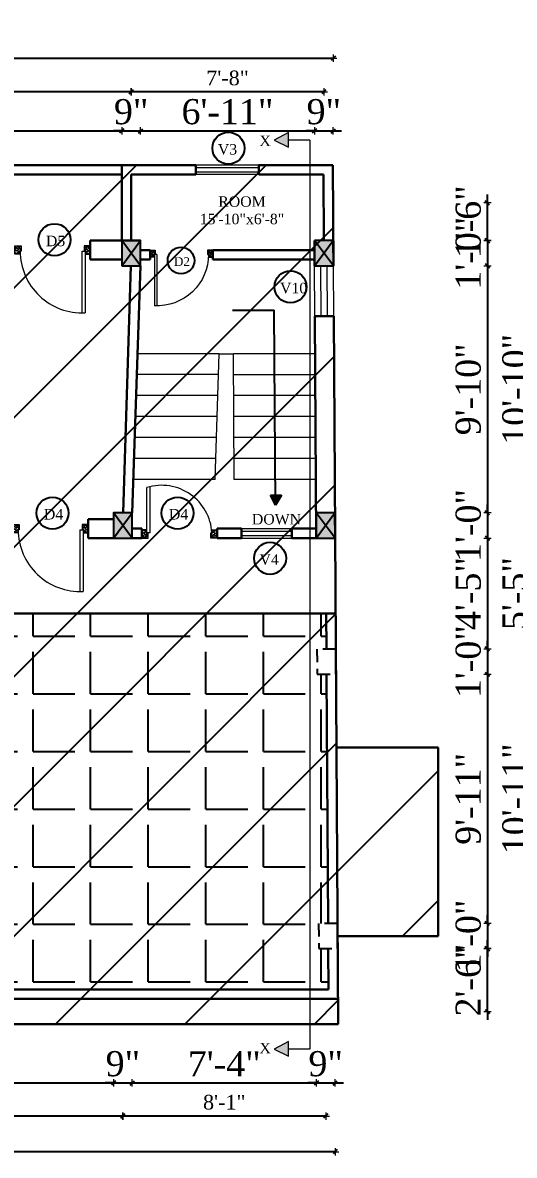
# Model space of a CAD drawing. Header units: inches. Extents: x 2 to 197762, y -33236 to 9.
# Drawn here: x 36479 to 36714, y -14836 to -14296 of the extents above; entities that cross this region are included whole.
import ezdxf

# ---------------------------------------------------------------- set-up
doc = ezdxf.new("R2010")
doc.units = ezdxf.units.IN
doc.header["$LTSCALE"] = 5
doc.header["$MEASUREMENT"] = 0
doc.linetypes.add('HIDDEN', pattern=[0.375, 0.25, -0.125])
for name, color, linetype, lineweight in [('A-WALL', 7, 'Continuous', 9), ('Dimension', 7, 'Continuous', 18), ('DOOR', 62, 'Continuous', 0), ('Dw', 2, 'Continuous', 18), ('tefriş', 30, 'Continuous', 9)]:
    doc.layers.add(name, color=color, linetype=linetype, lineweight=lineweight)
doc.layers.add('dim line', color=7, linetype='Continuous', lineweight=15, true_color=0xfab2b2)
doc.layers.add('TEXT', color=6, linetype='Continuous')
doc.layers.add('WALL', color=7, linetype='Continuous')
doc.styles.add('ordinary', font='times.ttf')
doc.dimstyles.new('Copy of 96', dxfattribs={"dimtxt": 7, "dimasz": 4, "dimexe": 0.5, "dimexo": 0.5, "dimgap": 3, "dimtad": 1, "dimdec": 1, "dimzin": 11, "dimdsep": 46, "dimlunit": 4, "dimtxsty": 'ordinary', "dimblk": 'OBLIQUE', "dimcen": 0.09, "dimse1": 1, "dimse2": 1, "dimclrt": 6, "dimazin": 0, "dimtfac": 1, "dimtdec": 1, "dimtix": 1, "dimtmove": 2, "dimatfit": 3, "dimldrblk": 'leader', "dimfxl": 0.5, "dimfxlon": 1, "dimtolj": 1, "dimtzin": 0, "dimarcsym": 0})

# ---------------------------------------------------------------- blocks, each defined once
blk = doc.blocks.new('C1a')
at = {"color": 1, "ltscale": 5}
for p, q in [((18657.75, 4625.76), (18648.75, 4625.76)), ((18648.75, 4625.76), (18648.82, 4613.76)), ((18657.82, 4613.76), (18657.75, 4625.76)), ((18648.82, 4613.76), (18657.82, 4613.76))]:
    blk.add_line(p, q, dxfattribs=at)
blk = doc.blocks.new('A$C27B36B59')
at = {"layer": 'DOOR'}
for p, q in [((0, 4), (0, 0)), ((2.5, 4), (0, 4)), ((0, 0), (3, 0)), ((2.5, 2.5), (2.5, 4)), ((3, 2.5), (2.5, 2.5)), ((3, 0), (3, 2.5))]:
    blk.add_line(p, q, dxfattribs=at)
for centre, radius, start, end in [((-1.4, -0.54), 4.75, 22.1411, 72.838), ((1.34, 2.09), 1.64, 45.138, 144.8948), ((2.21, 0.3), 2.49, 83.3149, 152.658), ((0.13, 0.37), 2.05, 349.4875, 93.6805), ((1.96, -0.47), 2.01, 58.7447, 166.495), ((-0.06, 0.32), 1.13, 343.542, 86.947), ((2.08, -0.4), 1.17, 38.2816, 160.1519)]:
    blk.add_arc(centre, radius, start, end, dxfattribs=at)
blk = doc.blocks.new('D2')
at = {"layer": 'DOOR'}
for p, q in [((74473.95, 24047.59), (74473.95, 24018.09)), ((74473.95, 24047.59), (74475.45, 24047.59)), ((74475.45, 24047.59), (74475.45, 24018.13))]:
    blk.add_line(p, q, dxfattribs=at)
blk.add_arc((74473.95, 24047.59), 29.5, 180, 272.9146, dxfattribs=at)
at = {"layer": 'DOOR', "xscale": -1, "rotation": 180}
blk.add_blockref('A$C27B36B59', (74441.95, 24050.09), dxfattribs=at)
at = {"layer": 'DOOR', "rotation": 180}
blk.add_blockref('A$C27B36B59', (74477.95, 24050.09), dxfattribs=at)
blk = doc.blocks.new('x-x')
at = {"ltscale": 5}
for points in [[(11364.03, -701.52), (11364.03, -694.51), (11357.15, -698.09)], [(11364.03, -1135.52), (11364.03, -1128.51), (11357.15, -1132.09)]]:
    blk.add_hatch(color=256, dxfattribs=at).paths.add_polyline_path(points)
for p, q in [((11364.03, -694.51), (11357.15, -698.09)), ((11364.03, -701.52), (11364.03, -694.51)), ((11357.15, -698.09), (11364.03, -701.52)), ((11374.13, -698.09), (11364.03, -698.09)), ((11374.13, -698.09), (11374.13, -1132.09)), ((11364.03, -1128.51), (11357.15, -1132.09)), ((11364.03, -1135.52), (11364.03, -1128.51)), ((11357.15, -1132.09), (11364.03, -1135.52)), ((11374.13, -1132.09), (11364.03, -1132.09))]:
    blk.add_line(p, q, dxfattribs=at)
at = {"layer": 'A-WALL', "color": 1, "ltscale": 5}
blk.add_line((11374.13, -1120.09), (11374.13, -1132.09), dxfattribs=at)
at = {"layer": 'TEXT', "style": 'ordinary'}
for p in [(11350.08, -700.97), (11350.08, -1134.1)]:
    blk.add_text('X', height=5, dxfattribs=at).set_placement(p)
blk = doc.blocks.new('oblique')
at = {"color": 0, "lineweight": -2}
blk.add_line((0.25, 0.25), (-0.25, -0.25), dxfattribs=at)
at = {"layer": 'dim line', "lineweight": 9}
for p, q in [((-0.4375, 0), (0.4375, 0)), ((0, 0.4375), (0, -0.4375))]:
    blk.add_line(p, q, dxfattribs=at)
blk = doc.blocks.new('*D414')
at = {"layer": 'A-WALL', "color": 0, "lineweight": -2, "ltscale": 50, "transparency": 16777216}
blk.add_line((36623.7, -14817.52), (36526.87, -14817.52), dxfattribs=at)
at = {"layer": 'Defpoints', "color": 0, "ltscale": 50, "transparency": 16777216}
for p in [(36526.87, -14541.59), (36623.7, -14541.59), (36526.87, -14817.52)]:
    blk.add_point(p, dxfattribs=at)
at = {"layer": 'A-WALL', "color": 0, "lineweight": -2, "ltscale": 50, "transparency": 16777216, "xscale": 4, "yscale": 4, "zscale": 4, "rotation": 180}
blk.add_blockref('oblique', (36526.87, -14817.52), dxfattribs=at)
at = {"layer": 'A-WALL', "color": 0, "lineweight": -2, "ltscale": 50, "transparency": 16777216, "xscale": 4, "yscale": 4, "zscale": 4}
blk.add_blockref('oblique', (36623.7, -14817.52), dxfattribs=at)
at = {"layer": 'A-WALL', "color": 6, "ltscale": 50, "transparency": 16777216, "insert": (36575.28, -14810.96), "char_height": 7, "attachment_point": 5, "style": 'ordinary'}
blk.add_mtext('\\A1;8\'-1"', dxfattribs=at)
blk = doc.blocks.new('_OBLIQUE')
at = {"color": 0, "linetype": 'ByBlock'}
blk.add_line((-0.5, -0.5), (0.5, 0.5), dxfattribs=at)
blk = doc.blocks.new('leader')
at = {"layer": 'Dimension'}
for p, q in [((0, -4.33), (0, 4.33)), ((-4.42, 0), (4.42, 0))]:
    blk.add_line(p, q, dxfattribs=at)
blk = doc.blocks.new('*D415')
at = {"layer": 'A-WALL', "color": 0, "lineweight": -2, "ltscale": 50, "transparency": 16777216}
blk.add_line((36526.87, -14817.52), (36367.25, -14817.52), dxfattribs=at)
at = {"layer": 'Defpoints', "color": 0, "ltscale": 50, "transparency": 16777216}
for p in [(36367.25, -14541.59), (36526.87, -14541.59), (36367.25, -14817.52)]:
    blk.add_point(p, dxfattribs=at)
at = {"layer": 'A-WALL', "color": 0, "lineweight": -2, "ltscale": 50, "transparency": 16777216, "xscale": 4, "yscale": 4, "zscale": 4, "rotation": 180}
blk.add_blockref('oblique', (36367.25, -14817.52), dxfattribs=at)
at = {"layer": 'A-WALL', "color": 0, "lineweight": -2, "ltscale": 50, "transparency": 16777216, "xscale": 4, "yscale": 4, "zscale": 4}
blk.add_blockref('oblique', (36526.87, -14817.52), dxfattribs=at)
at = {"layer": 'A-WALL', "color": 6, "ltscale": 50, "transparency": 16777216, "insert": (36447.06, -14808.41), "char_height": 12, "attachment_point": 5, "style": 'ordinary'}
blk.add_mtext('\\A1;13\'-4"', dxfattribs=at)
blk = doc.blocks.new('*D417')
at = {"layer": 'A-WALL', "color": 0, "lineweight": -2, "ltscale": 50, "transparency": 16777216}
blk.add_line((36628.2, -14834.54), (36167.69, -14834.54), dxfattribs=at)
at = {"layer": 'Defpoints', "color": 0, "ltscale": 50, "transparency": 16777216}
for p in [(36167.69, -14541.59), (36628.2, -14541.59), (36167.69, -14834.54)]:
    blk.add_point(p, dxfattribs=at)
at = {"layer": 'A-WALL', "color": 0, "lineweight": -2, "ltscale": 50, "transparency": 16777216, "xscale": 4, "yscale": 4, "zscale": 4, "rotation": 180}
blk.add_blockref('oblique', (36167.69, -14834.54), dxfattribs=at)
at = {"layer": 'A-WALL', "color": 0, "lineweight": -2, "ltscale": 50, "transparency": 16777216, "xscale": 4, "yscale": 4, "zscale": 4}
blk.add_blockref('oblique', (36628.2, -14834.54), dxfattribs=at)
at = {"layer": 'A-WALL', "color": 6, "ltscale": 50, "transparency": 16777216, "insert": (36397.94, -14825.44), "char_height": 12, "attachment_point": 5, "style": 'ordinary'}
blk.add_mtext('\\A1;38\'-5"', dxfattribs=at)
blk = doc.blocks.new('*D429')
at = {"layer": 'A-WALL', "color": 0, "lineweight": -2, "ltscale": 50, "transparency": 16777216}
blk.add_line((36371.32, -14347.22), (36526.32, -14347.22), dxfattribs=at)
at = {"layer": 'Defpoints', "color": 0, "ltscale": 50, "transparency": 16777216}
for p in [(36526.32, -14347.22), (36371.32, -14399.59), (36526.32, -14399.59)]:
    blk.add_point(p, dxfattribs=at)
at = {"layer": 'A-WALL', "color": 0, "lineweight": -2, "ltscale": 50, "transparency": 16777216, "xscale": 4, "yscale": 4, "zscale": 4, "rotation": 180}
blk.add_blockref('oblique', (36371.32, -14347.22), dxfattribs=at)
at = {"layer": 'A-WALL', "color": 0, "lineweight": -2, "ltscale": 50, "transparency": 16777216, "xscale": 4, "yscale": 4, "zscale": 4}
blk.add_blockref('oblique', (36526.32, -14347.22), dxfattribs=at)
at = {"layer": 'A-WALL', "color": 6, "ltscale": 50, "transparency": 16777216, "insert": (36448.82, -14338.22), "char_height": 12, "attachment_point": 5, "style": 'ordinary'}
blk.add_mtext('\\A1;12\'-11"', dxfattribs=at)
blk = doc.blocks.new('*D430')
at = {"layer": 'A-WALL', "color": 0, "lineweight": -2, "ltscale": 50, "transparency": 16777216}
for p, q in [((36526.32, -14347.22), (36522.32, -14347.22)), ((36526.32, -14347.22), (36535.32, -14347.22)), ((36535.32, -14347.22), (36539.32, -14347.22))]:
    blk.add_line(p, q, dxfattribs=at)
at = {"layer": 'Defpoints', "color": 0, "ltscale": 50, "transparency": 16777216}
for p in [(36535.32, -14347.22), (36526.32, -14399.59), (36535.32, -14399.59)]:
    blk.add_point(p, dxfattribs=at)
at = {"layer": 'A-WALL', "color": 0, "lineweight": -2, "ltscale": 50, "transparency": 16777216, "xscale": 4, "yscale": 4, "zscale": 4}
blk.add_blockref('oblique', (36526.32, -14347.22), dxfattribs=at)
at = {"layer": 'A-WALL', "color": 0, "lineweight": -2, "ltscale": 50, "transparency": 16777216, "xscale": 4, "yscale": 4, "zscale": 4, "rotation": 180}
blk.add_blockref('oblique', (36535.32, -14347.22), dxfattribs=at)
at = {"layer": 'A-WALL', "color": 6, "ltscale": 50, "transparency": 16777216, "insert": (36530.82, -14338.1), "char_height": 12, "attachment_point": 5, "style": 'ordinary'}
blk.add_mtext('\\A1;9"', dxfattribs=at)
blk = doc.blocks.new('*D431')
at = {"layer": 'A-WALL', "color": 0, "lineweight": -2, "ltscale": 50, "transparency": 16777216}
blk.add_line((36535.32, -14347.22), (36618.32, -14347.22), dxfattribs=at)
at = {"layer": 'Defpoints', "color": 0, "ltscale": 50, "transparency": 16777216}
for p in [(36618.32, -14347.22), (36535.32, -14399.59), (36618.32, -14399.59)]:
    blk.add_point(p, dxfattribs=at)
at = {"layer": 'A-WALL', "color": 0, "lineweight": -2, "ltscale": 50, "transparency": 16777216, "xscale": 4, "yscale": 4, "zscale": 4, "rotation": 180}
blk.add_blockref('oblique', (36535.32, -14347.22), dxfattribs=at)
at = {"layer": 'A-WALL', "color": 0, "lineweight": -2, "ltscale": 50, "transparency": 16777216, "xscale": 4, "yscale": 4, "zscale": 4}
blk.add_blockref('oblique', (36618.32, -14347.22), dxfattribs=at)
at = {"layer": 'A-WALL', "color": 6, "ltscale": 50, "transparency": 16777216, "insert": (36576.82, -14338.11), "char_height": 12, "attachment_point": 5, "style": 'ordinary'}
blk.add_mtext('\\A1;6\'-11"', dxfattribs=at)
blk = doc.blocks.new('*D432')
at = {"layer": 'A-WALL', "color": 0, "lineweight": -2, "ltscale": 50, "transparency": 16777216}
for p, q in [((36618.32, -14347.22), (36614.32, -14347.22)), ((36618.32, -14347.22), (36627.32, -14347.22)), ((36627.32, -14347.22), (36631.32, -14347.22))]:
    blk.add_line(p, q, dxfattribs=at)
at = {"layer": 'Defpoints', "color": 0, "ltscale": 50, "transparency": 16777216}
for p in [(36627.32, -14347.22), (36618.32, -14399.59), (36627.32, -14399.59)]:
    blk.add_point(p, dxfattribs=at)
at = {"layer": 'A-WALL', "color": 0, "lineweight": -2, "ltscale": 50, "transparency": 16777216, "xscale": 4, "yscale": 4, "zscale": 4}
blk.add_blockref('oblique', (36618.32, -14347.22), dxfattribs=at)
at = {"layer": 'A-WALL', "color": 0, "lineweight": -2, "ltscale": 50, "transparency": 16777216, "xscale": 4, "yscale": 4, "zscale": 4, "rotation": 180}
blk.add_blockref('oblique', (36627.32, -14347.22), dxfattribs=at)
at = {"layer": 'A-WALL', "color": 6, "ltscale": 50, "transparency": 16777216, "insert": (36622.82, -14338.1), "char_height": 12, "attachment_point": 5, "style": 'ordinary'}
blk.add_mtext('\\A1;9"', dxfattribs=at)
blk = doc.blocks.new('*D433')
at = {"layer": 'A-WALL', "color": 0, "lineweight": -2, "ltscale": 50, "transparency": 16777216}
blk.add_line((36622.82, -14328.54), (36530.82, -14328.54), dxfattribs=at)
at = {"layer": 'Defpoints', "color": 0, "ltscale": 50, "transparency": 16777216}
for p in [(36530.82, -14328.54), (36530.82, -14399.59), (36622.82, -14399.59)]:
    blk.add_point(p, dxfattribs=at)
at = {"layer": 'A-WALL', "color": 0, "lineweight": -2, "ltscale": 50, "transparency": 16777216, "xscale": 4, "yscale": 4, "zscale": 4, "rotation": 180}
blk.add_blockref('oblique', (36530.82, -14328.54), dxfattribs=at)
at = {"layer": 'A-WALL', "color": 0, "lineweight": -2, "ltscale": 50, "transparency": 16777216, "xscale": 4, "yscale": 4, "zscale": 4}
blk.add_blockref('oblique', (36622.82, -14328.54), dxfattribs=at)
at = {"layer": 'A-WALL', "color": 6, "ltscale": 50, "transparency": 16777216, "insert": (36576.82, -14321.97), "char_height": 7, "attachment_point": 5, "style": 'ordinary'}
blk.add_mtext('\\A1;7\'-8"', dxfattribs=at)
blk = doc.blocks.new('*D434')
at = {"layer": 'A-WALL', "color": 0, "lineweight": -2, "ltscale": 50, "transparency": 16777216}
blk.add_line((36530.82, -14328.54), (36366.82, -14328.54), dxfattribs=at)
at = {"layer": 'Defpoints', "color": 0, "ltscale": 50, "transparency": 16777216}
for p in [(36366.82, -14328.54), (36366.82, -14399.59), (36530.82, -14399.59)]:
    blk.add_point(p, dxfattribs=at)
at = {"layer": 'A-WALL', "color": 0, "lineweight": -2, "ltscale": 50, "transparency": 16777216, "xscale": 4, "yscale": 4, "zscale": 4, "rotation": 180}
blk.add_blockref('oblique', (36366.82, -14328.54), dxfattribs=at)
at = {"layer": 'A-WALL', "color": 0, "lineweight": -2, "ltscale": 50, "transparency": 16777216, "xscale": 4, "yscale": 4, "zscale": 4}
blk.add_blockref('oblique', (36530.82, -14328.54), dxfattribs=at)
at = {"layer": 'A-WALL', "color": 6, "ltscale": 50, "transparency": 16777216, "insert": (36448.82, -14319.44), "char_height": 12, "attachment_point": 5, "style": 'ordinary'}
blk.add_mtext('\\A1;13\'-8"', dxfattribs=at)
blk = doc.blocks.new('*D436')
at = {"layer": 'A-WALL', "color": 0, "lineweight": -2, "ltscale": 50, "transparency": 16777216}
blk.add_line((36248.32, -14312.53), (36627.32, -14312.53), dxfattribs=at)
at = {"layer": 'Defpoints', "color": 0, "ltscale": 50, "transparency": 16777216}
for p in [(36627.32, -14312.53), (36248.32, -14399.59), (36627.32, -14399.59)]:
    blk.add_point(p, dxfattribs=at)
at = {"layer": 'A-WALL', "color": 0, "lineweight": -2, "ltscale": 50, "transparency": 16777216, "xscale": 4, "yscale": 4, "zscale": 4, "rotation": 180}
blk.add_blockref('oblique', (36248.32, -14312.53), dxfattribs=at)
at = {"layer": 'A-WALL', "color": 0, "lineweight": -2, "ltscale": 50, "transparency": 16777216, "xscale": 4, "yscale": 4, "zscale": 4}
blk.add_blockref('oblique', (36627.32, -14312.53), dxfattribs=at)
at = {"layer": 'A-WALL', "color": 6, "ltscale": 50, "transparency": 16777216, "insert": (36437.82, -14303.4), "char_height": 12, "attachment_point": 5, "style": 'ordinary'}
blk.add_mtext('\\A1;31\'-7"', dxfattribs=at)
blk = doc.blocks.new('*D438')
at = {"layer": 'A-WALL', "color": 0, "lineweight": -2, "ltscale": 50, "transparency": 16777216}
for p, q in [((36700.93, -14399.59), (36700.93, -14395.59)), ((36700.93, -14399.59), (36700.93, -14411.59)), ((36700.93, -14411.59), (36700.93, -14415.59))]:
    blk.add_line(p, q, dxfattribs=at)
at = {"layer": 'Defpoints', "color": 0, "ltscale": 50, "transparency": 16777216}
for p in [(36627.32, -14399.59), (36627.4, -14411.59), (36700.93, -14411.59)]:
    blk.add_point(p, dxfattribs=at)
at = {"layer": 'A-WALL', "color": 0, "lineweight": -2, "ltscale": 50, "transparency": 16777216, "xscale": 4, "yscale": 4, "zscale": 4}
for p, rotation in [((36700.93, -14399.59), 270), ((36700.93, -14411.59), 90)]:
    blk.add_blockref('oblique', p, dxfattribs=dict(at, rotation=rotation))
at = {"layer": 'A-WALL', "color": 6, "ltscale": 50, "transparency": 16777216, "insert": (36691.82, -14405.59), "char_height": 12, "attachment_point": 5, "rotation": 90, "style": 'ordinary'}
blk.add_mtext('\\A1;1\'-0"', dxfattribs=at)
blk = doc.blocks.new('*D439')
at = {"layer": 'A-WALL', "color": 0, "lineweight": -2, "ltscale": 50, "transparency": 16777216}
blk.add_line((36700.93, -14411.59), (36700.93, -14529.59), dxfattribs=at)
at = {"layer": 'Defpoints', "color": 0, "ltscale": 50, "transparency": 16777216}
for p in [(36627.4, -14411.59), (36628.12, -14529.59), (36700.93, -14529.59)]:
    blk.add_point(p, dxfattribs=at)
at = {"layer": 'A-WALL', "color": 0, "lineweight": -2, "ltscale": 50, "transparency": 16777216, "xscale": 4, "yscale": 4, "zscale": 4}
for p, rotation in [((36700.93, -14411.59), 90), ((36700.93, -14529.59), 270)]:
    blk.add_blockref('oblique', p, dxfattribs=dict(at, rotation=rotation))
at = {"layer": 'A-WALL', "color": 6, "ltscale": 50, "transparency": 16777216, "insert": (36691.81, -14470.59), "char_height": 12, "attachment_point": 5, "rotation": 90, "style": 'ordinary'}
blk.add_mtext('\\A1;9\'-10"', dxfattribs=at)
blk = doc.blocks.new('*D440')
at = {"layer": 'A-WALL', "color": 0, "lineweight": -2, "ltscale": 50, "transparency": 16777216}
for p, q in [((36700.93, -14529.59), (36700.93, -14525.59)), ((36700.93, -14529.59), (36700.93, -14541.59)), ((36700.93, -14541.59), (36700.93, -14545.59))]:
    blk.add_line(p, q, dxfattribs=at)
at = {"layer": 'Defpoints', "color": 0, "ltscale": 50, "transparency": 16777216}
for p in [(36628.12, -14529.59), (36628.2, -14541.59), (36700.93, -14541.59)]:
    blk.add_point(p, dxfattribs=at)
at = {"layer": 'A-WALL', "color": 0, "lineweight": -2, "ltscale": 50, "transparency": 16777216, "xscale": 4, "yscale": 4, "zscale": 4}
for p, rotation in [((36700.93, -14529.59), 270), ((36700.93, -14541.59), 90)]:
    blk.add_blockref('oblique', p, dxfattribs=dict(at, rotation=rotation))
at = {"layer": 'A-WALL', "color": 6, "ltscale": 50, "transparency": 16777216, "insert": (36691.82, -14535.59), "char_height": 12, "attachment_point": 5, "rotation": 90, "style": 'ordinary'}
blk.add_mtext('\\A1;1\'-0"', dxfattribs=at)
blk = doc.blocks.new('*D441')
at = {"layer": 'A-WALL', "color": 0, "lineweight": -2, "ltscale": 50, "transparency": 16777216}
blk.add_line((36700.93, -14541.59), (36700.93, -14594.59), dxfattribs=at)
at = {"layer": 'Defpoints', "color": 0, "ltscale": 50, "transparency": 16777216}
for p in [(36628.2, -14541.59), (36628.52, -14594.59), (36700.93, -14594.59)]:
    blk.add_point(p, dxfattribs=at)
at = {"layer": 'A-WALL', "color": 0, "lineweight": -2, "ltscale": 50, "transparency": 16777216, "xscale": 4, "yscale": 4, "zscale": 4}
for p, rotation in [((36700.93, -14541.59), 90), ((36700.93, -14594.59), 270)]:
    blk.add_blockref('oblique', p, dxfattribs=dict(at, rotation=rotation))
at = {"layer": 'A-WALL', "color": 6, "ltscale": 50, "transparency": 16777216, "insert": (36691.82, -14568.09), "char_height": 12, "attachment_point": 5, "rotation": 90, "style": 'ordinary'}
blk.add_mtext('\\A1;4\'-5"', dxfattribs=at)
blk = doc.blocks.new('*D442')
at = {"layer": 'A-WALL', "color": 0, "lineweight": -2, "ltscale": 50, "transparency": 16777216}
for p, q in [((36700.93, -14594.59), (36700.93, -14590.59)), ((36700.93, -14594.59), (36700.93, -14606.59)), ((36700.93, -14606.59), (36700.93, -14610.59))]:
    blk.add_line(p, q, dxfattribs=at)
at = {"layer": 'Defpoints', "color": 0, "ltscale": 50, "transparency": 16777216}
for p in [(36628.52, -14594.59), (36628.6, -14606.59), (36700.93, -14606.59)]:
    blk.add_point(p, dxfattribs=at)
at = {"layer": 'A-WALL', "color": 0, "lineweight": -2, "ltscale": 50, "transparency": 16777216, "xscale": 4, "yscale": 4, "zscale": 4}
for p, rotation in [((36700.93, -14594.59), 270), ((36700.93, -14606.59), 90)]:
    blk.add_blockref('oblique', p, dxfattribs=dict(at, rotation=rotation))
at = {"layer": 'A-WALL', "color": 6, "ltscale": 50, "transparency": 16777216, "insert": (36691.82, -14600.59), "char_height": 12, "attachment_point": 5, "rotation": 90, "style": 'ordinary'}
blk.add_mtext('\\A1;1\'-0"', dxfattribs=at)
blk = doc.blocks.new('*D443')
at = {"layer": 'A-WALL', "color": 0, "lineweight": -2, "ltscale": 50, "transparency": 16777216}
blk.add_line((36700.93, -14606.59), (36700.93, -14725.59), dxfattribs=at)
at = {"layer": 'Defpoints', "color": 0, "ltscale": 50, "transparency": 16777216}
for p in [(36628.6, -14606.59), (36629.33, -14725.59), (36700.93, -14725.59)]:
    blk.add_point(p, dxfattribs=at)
at = {"layer": 'A-WALL', "color": 0, "lineweight": -2, "ltscale": 50, "transparency": 16777216, "xscale": 4, "yscale": 4, "zscale": 4}
for p, rotation in [((36700.93, -14606.59), 90), ((36700.93, -14725.59), 270)]:
    blk.add_blockref('oblique', p, dxfattribs=dict(at, rotation=rotation))
at = {"layer": 'A-WALL', "color": 6, "ltscale": 50, "transparency": 16777216, "insert": (36691.81, -14666.09), "char_height": 12, "attachment_point": 5, "rotation": 90, "style": 'ordinary'}
blk.add_mtext('\\A1;9\'-11"', dxfattribs=at)
blk = doc.blocks.new('*D444')
at = {"layer": 'A-WALL', "color": 0, "lineweight": -2, "ltscale": 50, "transparency": 16777216}
for p, q in [((36700.93, -14725.59), (36700.93, -14721.59)), ((36700.93, -14725.59), (36700.93, -14737.59)), ((36700.93, -14737.59), (36700.93, -14741.59))]:
    blk.add_line(p, q, dxfattribs=at)
at = {"layer": 'Defpoints', "color": 0, "ltscale": 50, "transparency": 16777216}
for p in [(36629.33, -14725.59), (36629.4, -14737.59), (36700.93, -14737.59)]:
    blk.add_point(p, dxfattribs=at)
at = {"layer": 'A-WALL', "color": 0, "lineweight": -2, "ltscale": 50, "transparency": 16777216, "xscale": 4, "yscale": 4, "zscale": 4}
for p, rotation in [((36700.93, -14725.59), 270), ((36700.93, -14737.59), 90)]:
    blk.add_blockref('oblique', p, dxfattribs=dict(at, rotation=rotation))
at = {"layer": 'A-WALL', "color": 6, "ltscale": 50, "transparency": 16777216, "insert": (36691.82, -14731.59), "char_height": 12, "attachment_point": 5, "rotation": 90, "style": 'ordinary'}
blk.add_mtext('\\A1;1\'-0"', dxfattribs=at)
blk = doc.blocks.new('*D445')
at = {"layer": 'A-WALL', "color": 0, "lineweight": -2, "ltscale": 50, "transparency": 16777216}
blk.add_line((36723.23, -14405.59), (36723.23, -14535.59), dxfattribs=at)
at = {"layer": 'Defpoints', "color": 0, "ltscale": 50, "transparency": 16777216}
for p in [(36627.36, -14405.59), (36628.16, -14535.59), (36723.23, -14535.59)]:
    blk.add_point(p, dxfattribs=at)
at = {"layer": 'A-WALL', "color": 0, "lineweight": -2, "ltscale": 50, "transparency": 16777216, "xscale": 4, "yscale": 4, "zscale": 4}
for p, rotation in [((36723.23, -14405.59), 90), ((36723.23, -14535.59), 270)]:
    blk.add_blockref('oblique', p, dxfattribs=dict(at, rotation=rotation))
at = {"layer": 'A-WALL', "color": 6, "ltscale": 50, "transparency": 16777216, "insert": (36714.13, -14470.59), "char_height": 12, "attachment_point": 5, "rotation": 90, "style": 'ordinary'}
blk.add_mtext('\\A1;10\'-10"', dxfattribs=at)
blk = doc.blocks.new('*D446')
at = {"layer": 'A-WALL', "color": 0, "lineweight": -2, "ltscale": 50, "transparency": 16777216}
blk.add_line((36723.23, -14535.59), (36723.23, -14600.59), dxfattribs=at)
at = {"layer": 'Defpoints', "color": 0, "ltscale": 50, "transparency": 16777216}
for p in [(36628.16, -14535.59), (36628.56, -14600.59), (36723.23, -14600.59)]:
    blk.add_point(p, dxfattribs=at)
at = {"layer": 'A-WALL', "color": 0, "lineweight": -2, "ltscale": 50, "transparency": 16777216, "xscale": 4, "yscale": 4, "zscale": 4}
for p, rotation in [((36723.23, -14535.59), 90), ((36723.23, -14600.59), 270)]:
    blk.add_blockref('oblique', p, dxfattribs=dict(at, rotation=rotation))
at = {"layer": 'A-WALL', "color": 6, "ltscale": 50, "transparency": 16777216, "insert": (36714.13, -14568.09), "char_height": 12, "attachment_point": 5, "rotation": 90, "style": 'ordinary'}
blk.add_mtext('\\A1;5\'-5"', dxfattribs=at)
blk = doc.blocks.new('*D447')
at = {"layer": 'A-WALL', "color": 0, "lineweight": -2, "ltscale": 50, "transparency": 16777216}
blk.add_line((36723.23, -14600.59), (36723.23, -14731.59), dxfattribs=at)
at = {"layer": 'Defpoints', "color": 0, "ltscale": 50, "transparency": 16777216}
for p in [(36628.56, -14600.59), (36629.36, -14731.59), (36723.23, -14731.59)]:
    blk.add_point(p, dxfattribs=at)
at = {"layer": 'A-WALL', "color": 0, "lineweight": -2, "ltscale": 50, "transparency": 16777216, "xscale": 4, "yscale": 4, "zscale": 4}
for p, rotation in [((36723.23, -14600.59), 90), ((36723.23, -14731.59), 270)]:
    blk.add_blockref('oblique', p, dxfattribs=dict(at, rotation=rotation))
at = {"layer": 'A-WALL', "color": 6, "ltscale": 50, "transparency": 16777216, "insert": (36714.13, -14666.09), "char_height": 12, "attachment_point": 5, "rotation": 90, "style": 'ordinary'}
blk.add_mtext('\\A1;10\'-11"', dxfattribs=at)
blk = doc.blocks.new('*D448')
at = {"layer": 'A-WALL', "color": 0, "lineweight": -2, "ltscale": 50, "transparency": 16777216}
blk.add_line((36747.39, -14767.59), (36747.39, -14381.59), dxfattribs=at)
at = {"layer": 'Defpoints', "color": 0, "ltscale": 50, "transparency": 16777216}
for p in [(36627.21, -14381.59), (36747.39, -14381.59), (36629.59, -14767.59)]:
    blk.add_point(p, dxfattribs=at)
at = {"layer": 'A-WALL', "color": 0, "lineweight": -2, "ltscale": 50, "transparency": 16777216, "xscale": 4, "yscale": 4, "zscale": 4}
for p, rotation in [((36747.39, -14381.59), 90), ((36747.39, -14767.59), 270)]:
    blk.add_blockref('oblique', p, dxfattribs=dict(at, rotation=rotation))
at = {"layer": 'A-WALL', "color": 6, "ltscale": 50, "transparency": 16777216, "insert": (36738.28, -14574.59), "char_height": 12, "attachment_point": 5, "rotation": 90, "style": 'ordinary'}
blk.add_mtext('\\A1;32\'-2"', dxfattribs=at)
blk = doc.blocks.new('*D449')
at = {"layer": 'A-WALL', "color": 0, "lineweight": -2, "ltscale": 50, "transparency": 16777216}
for p, q in [((36700.93, -14737.59), (36700.93, -14733.59)), ((36700.93, -14767.59), (36700.93, -14737.59)), ((36700.93, -14767.59), (36700.93, -14771.59))]:
    blk.add_line(p, q, dxfattribs=at)
at = {"layer": 'Defpoints', "color": 0, "ltscale": 50, "transparency": 16777216}
for p in [(36629.4, -14737.59), (36700.93, -14737.59), (36629.59, -14767.59)]:
    blk.add_point(p, dxfattribs=at)
at = {"layer": 'A-WALL', "color": 0, "lineweight": -2, "ltscale": 50, "transparency": 16777216, "xscale": 4, "yscale": 4, "zscale": 4}
for p, rotation in [((36700.93, -14737.59), 270), ((36700.93, -14767.59), 90)]:
    blk.add_blockref('oblique', p, dxfattribs=dict(at, rotation=rotation))
at = {"layer": 'A-WALL', "color": 6, "ltscale": 50, "transparency": 16777216, "insert": (36691.82, -14752.59), "char_height": 12, "attachment_point": 5, "rotation": 90, "style": 'ordinary'}
blk.add_mtext('\\A1;2\'-6"', dxfattribs=at)
blk = doc.blocks.new('*D450')
at = {"layer": 'A-WALL', "color": 0, "lineweight": -2, "ltscale": 50, "transparency": 16777216}
for p, q in [((36700.93, -14381.59), (36700.93, -14377.59)), ((36700.93, -14399.59), (36700.93, -14381.59)), ((36700.93, -14399.59), (36700.93, -14403.59))]:
    blk.add_line(p, q, dxfattribs=at)
at = {"layer": 'Defpoints', "color": 0, "ltscale": 50, "transparency": 16777216}
for p in [(36627.32, -14381.59), (36700.93, -14381.59), (36627.32, -14399.59)]:
    blk.add_point(p, dxfattribs=at)
at = {"layer": 'A-WALL', "color": 0, "lineweight": -2, "ltscale": 50, "transparency": 16777216, "xscale": 4, "yscale": 4, "zscale": 4}
for p, rotation in [((36700.93, -14381.59), 270), ((36700.93, -14399.59), 90)]:
    blk.add_blockref('oblique', p, dxfattribs=dict(at, rotation=rotation))
at = {"layer": 'A-WALL', "color": 6, "ltscale": 50, "transparency": 16777216, "insert": (36691.82, -14390.59), "char_height": 12, "attachment_point": 5, "rotation": 90, "style": 'ordinary'}
blk.add_mtext('\\A1;1\'-6"', dxfattribs=at)
blk = doc.blocks.new('*D502')
at = {"layer": 'A-WALL', "color": 0, "lineweight": -2, "ltscale": 50, "transparency": 16777216}
blk.add_line((36371.75, -14801.72), (36522.37, -14801.72), dxfattribs=at)
at = {"layer": 'Defpoints', "color": 0, "ltscale": 50, "transparency": 16777216}
for p in [(36371.75, -14541.59), (36522.37, -14541.59), (36522.37, -14801.72)]:
    blk.add_point(p, dxfattribs=at)
at = {"layer": 'A-WALL', "color": 0, "lineweight": -2, "ltscale": 50, "transparency": 16777216, "xscale": 4, "yscale": 4, "zscale": 4, "rotation": 180}
blk.add_blockref('oblique', (36371.75, -14801.72), dxfattribs=at)
at = {"layer": 'A-WALL', "color": 0, "lineweight": -2, "ltscale": 50, "transparency": 16777216, "xscale": 4, "yscale": 4, "zscale": 4}
blk.add_blockref('oblique', (36522.37, -14801.72), dxfattribs=at)
at = {"layer": 'A-WALL', "color": 6, "ltscale": 50, "transparency": 16777216, "insert": (36447.06, -14792.6), "char_height": 12, "attachment_point": 5, "style": 'ordinary'}
blk.add_mtext('\\A1;12\'-7"', dxfattribs=at)
blk = doc.blocks.new('*D503')
at = {"layer": 'A-WALL', "color": 0, "lineweight": -2, "ltscale": 50, "transparency": 16777216}
for p, q in [((36522.37, -14801.72), (36518.37, -14801.72)), ((36522.37, -14801.72), (36531.37, -14801.72)), ((36531.37, -14801.72), (36535.37, -14801.72))]:
    blk.add_line(p, q, dxfattribs=at)
at = {"layer": 'Defpoints', "color": 0, "ltscale": 50, "transparency": 16777216}
for p in [(36522.37, -14541.59), (36531.37, -14541.59), (36531.37, -14801.72)]:
    blk.add_point(p, dxfattribs=at)
at = {"layer": 'A-WALL', "color": 0, "lineweight": -2, "ltscale": 50, "transparency": 16777216, "xscale": 4, "yscale": 4, "zscale": 4}
blk.add_blockref('oblique', (36522.37, -14801.72), dxfattribs=at)
at = {"layer": 'A-WALL', "color": 0, "lineweight": -2, "ltscale": 50, "transparency": 16777216, "xscale": 4, "yscale": 4, "zscale": 4, "rotation": 180}
blk.add_blockref('oblique', (36531.37, -14801.72), dxfattribs=at)
at = {"layer": 'A-WALL', "color": 6, "ltscale": 50, "transparency": 16777216, "insert": (36526.87, -14792.6), "char_height": 12, "attachment_point": 5, "style": 'ordinary'}
blk.add_mtext('\\A1;9"', dxfattribs=at)
blk = doc.blocks.new('*D492')
at = {"layer": 'A-WALL', "color": 0, "lineweight": -2, "ltscale": 50, "transparency": 16777216}
blk.add_line((36531.37, -14801.72), (36619.2, -14801.72), dxfattribs=at)
at = {"layer": 'Defpoints', "color": 0, "ltscale": 50, "transparency": 16777216}
for p in [(36531.37, -14541.59), (36619.2, -14541.59), (36619.2, -14801.72)]:
    blk.add_point(p, dxfattribs=at)
at = {"layer": 'A-WALL', "color": 0, "lineweight": -2, "ltscale": 50, "transparency": 16777216, "xscale": 4, "yscale": 4, "zscale": 4, "rotation": 180}
blk.add_blockref('oblique', (36531.37, -14801.72), dxfattribs=at)
at = {"layer": 'A-WALL', "color": 0, "lineweight": -2, "ltscale": 50, "transparency": 16777216, "xscale": 4, "yscale": 4, "zscale": 4}
blk.add_blockref('oblique', (36619.2, -14801.72), dxfattribs=at)
at = {"layer": 'A-WALL', "color": 6, "ltscale": 50, "transparency": 16777216, "insert": (36575.28, -14792.6), "char_height": 12, "attachment_point": 5, "style": 'ordinary'}
blk.add_mtext('\\A1;7\'-4"', dxfattribs=at)
blk = doc.blocks.new('*D493')
at = {"layer": 'A-WALL', "color": 0, "lineweight": -2, "ltscale": 50, "transparency": 16777216}
for p, q in [((36619.2, -14801.72), (36615.2, -14801.72)), ((36619.2, -14801.72), (36628.2, -14801.72)), ((36628.2, -14801.72), (36632.2, -14801.72))]:
    blk.add_line(p, q, dxfattribs=at)
at = {"layer": 'Defpoints', "color": 0, "ltscale": 50, "transparency": 16777216}
for p in [(36619.2, -14541.59), (36628.2, -14541.59), (36628.2, -14801.72)]:
    blk.add_point(p, dxfattribs=at)
at = {"layer": 'A-WALL', "color": 0, "lineweight": -2, "ltscale": 50, "transparency": 16777216, "xscale": 4, "yscale": 4, "zscale": 4}
blk.add_blockref('oblique', (36619.2, -14801.72), dxfattribs=at)
at = {"layer": 'A-WALL', "color": 0, "lineweight": -2, "ltscale": 50, "transparency": 16777216, "xscale": 4, "yscale": 4, "zscale": 4, "rotation": 180}
blk.add_blockref('oblique', (36628.2, -14801.72), dxfattribs=at)
at = {"layer": 'A-WALL', "color": 6, "ltscale": 50, "transparency": 16777216, "insert": (36623.7, -14792.6), "char_height": 12, "attachment_point": 5, "style": 'ordinary'}
blk.add_mtext('\\A1;9"', dxfattribs=at)

msp = doc.modelspace()

# ---------------------------------------------------------------- hatches: boundary and pattern name
at = {"layer": 'WALL', "linetype": 'ByBlock', "ltscale": 5, "true_color": 0xf8991e}
h = msp.add_hatch(dxfattribs=at)
h.set_pattern_fill('ANSI31', color=30, scale=350)
h.set_pattern_definition([(45, (28671.218, -11460.087), (-30.93592, 30.93592), [])])
h.paths.add_polyline_path([(36035.96, -14773.59), (36268.76, -14363.59), (36627.21, -14363.59), (36628.81, -14641.59), (36677.4, -14641.59), (36677.4, -14731.59), (36629.4, -14731.59), (36629.62, -14773.59)])
h = msp.add_hatch(color=30, dxfattribs=at)
h.dxf.hatch_style = 1
h.paths.add_polyline_path([(36530.82, -14405.59), (36526.32, -14411.59), (36535.32, -14411.59)])
h.paths.add_polyline_path([(36535.32, -14411.59), (36535.32, -14399.59), (36530.82, -14405.59)])
h.paths.add_polyline_path([(36530.82, -14405.59), (36535.32, -14399.59), (36526.32, -14399.59)])
h.paths.add_polyline_path([(36526.32, -14399.59), (36526.32, -14411.59), (36530.82, -14405.59)])
h = msp.add_hatch(color=30, dxfattribs=at)
h.dxf.hatch_style = 1
h.paths.add_polyline_path([(36627.4, -14411.59), (36622.86, -14405.59), (36618.4, -14411.59)])
h.paths.add_polyline_path([(36627.4, -14411.59), (36627.32, -14399.59), (36622.86, -14405.59)])
h.paths.add_polyline_path([(36627.32, -14399.59), (36618.32, -14399.59), (36622.86, -14405.59)])
h.paths.add_polyline_path([(36622.86, -14405.59), (36618.32, -14399.59), (36618.4, -14411.59)])
at = {"layer": 'WALL', "linetype": 'ByBlock', "ltscale": 5}
msp.add_hatch(color=2, dxfattribs=at).paths.add_polyline_path([(36599.72, -14525.94), (36597.32, -14521.08), (36602.56, -14521.08)])
at = {"layer": 'WALL', "linetype": 'ByBlock', "ltscale": 5, "true_color": 0xf8991e}
h = msp.add_hatch(color=30, dxfattribs=at)
h.dxf.hatch_style = 1
h.paths.add_polyline_path([(36526.87, -14535.59), (36522.37, -14541.59), (36531.37, -14541.59)])
h.paths.add_polyline_path([(36531.37, -14541.59), (36531.37, -14529.59), (36526.87, -14535.59)])
h.paths.add_polyline_path([(36526.87, -14535.59), (36531.37, -14529.59), (36522.37, -14529.59)])
h.paths.add_polyline_path([(36522.37, -14529.59), (36522.37, -14541.59), (36526.87, -14535.59)])
h = msp.add_hatch(color=30, dxfattribs=at)
h.dxf.hatch_style = 1
h.paths.add_polyline_path([(36628.2, -14541.59), (36623.66, -14535.59), (36619.2, -14541.59)])
h.paths.add_polyline_path([(36628.2, -14541.59), (36628.12, -14529.59), (36623.66, -14535.59)])
h.paths.add_polyline_path([(36628.12, -14529.59), (36619.12, -14529.59), (36623.66, -14535.59)])
h.paths.add_polyline_path([(36623.66, -14535.59), (36619.12, -14529.59), (36619.2, -14541.59)])
h = msp.add_hatch(dxfattribs=at)
h.set_pattern_fill('ANGLE', color=30, scale=100)
h.set_pattern_definition([(0, (23283.96, -13653.5), (0, 27.5), [20, -7.5]), (90, (23283.96, -13653.5), (-27.5, 2e-15), [20, -7.5])])
h.paths.add_polyline_path([(36625.02, -14757.09), (36624.9, -14737.59), (36620.4, -14737.59), (36620.33, -14725.59), (36624.83, -14725.59), (36624.1, -14606.59), (36619.6, -14606.59), (36619.52, -14594.59), (36624.02, -14594.59), (36623.92, -14577.59), (36152.43, -14577.59), (36142.77, -14594.59), (36147.95, -14594.59), (36141.13, -14606.59), (36135.96, -14606.59), (36068.39, -14725.59), (36073.57, -14725.59), (36066.75, -14737.59), (36061.58, -14737.59), (36050.5, -14757.09)])
h.paths.add_polyline_path([(36342.48, -14651.47), (36396.09, -14651.47), (36396.09, -14675.39), (36342.48, -14675.39)], flags=24)

# ---------------------------------------------------------------- linework, layer by layer
at = {"color": 1, "ltscale": 5}
for p, q in [((36526.32, -14411.59), (36535.32, -14399.59)), ((36535.32, -14411.59), (36526.32, -14399.59)), ((36627.4, -14411.59), (36618.32, -14399.59)), ((36618.4, -14411.59), (36627.32, -14399.59)), ((36533.91, -14463.59), (36533.58, -14463.58)), ((36522.37, -14541.59), (36531.37, -14529.59)), ((36531.37, -14541.59), (36522.37, -14529.59)), ((36628.2, -14541.59), (36619.12, -14529.59)), ((36619.2, -14541.59), (36628.12, -14529.59))]:
    msp.add_line(p, q, dxfattribs=at)
at = {"layer": 'A-WALL', "lineweight": 30}
for p, q in [((36561.73, -14363.59), (36268.76, -14363.59)), ((36526.32, -14368.09), (36271.38, -14368.09)), ((36526.32, -14399.59), (36526.32, -14363.59)), ((36561.73, -14368.09), (36530.82, -14368.09)), ((36530.82, -14399.59), (36530.82, -14368.09)), ((36561.73, -14368.09), (36561.73, -14363.59)), ((36627.1, -14363.59), (36591.73, -14363.59)), ((36591.73, -14368.09), (36591.73, -14363.59)), ((36622.63, -14368.09), (36591.73, -14368.09)), ((36622.82, -14399.59), (36622.63, -14368.09)), ((36627.4, -14411.59), (36627.1, -14363.59)), ((36535.32, -14399.59), (36511.32, -14399.59)), ((36511.32, -14408.59), (36511.32, -14399.59)), ((36618.4, -14411.59), (36618.32, -14399.59)), ((36539.82, -14404.09), (36535.32, -14404.09)), ((36539.82, -14404.09), (36539.82, -14408.59)), ((36618.35, -14404.09), (36569.82, -14404.09)), ((36569.82, -14404.09), (36569.82, -14408.59)), ((36526.32, -14408.59), (36511.32, -14408.59)), ((36539.82, -14408.59), (36535.32, -14408.59)), ((36618.38, -14408.59), (36569.82, -14408.59)), ((36530.64, -14411.59), (36527.05, -14529.59)), ((36535.32, -14411.59), (36531.37, -14529.59)), ((36619.2, -14541.59), (36618.54, -14435.59)), ((36618.54, -14435.59), (36627.54, -14435.59)), ((36629.62, -14773.59), (36627.54, -14435.59)), ((36510.37, -14532.59), (36522.37, -14532.59)), ((36510.37, -14532.59), (36510.37, -14541.59)), ((36535.87, -14537.09), (36531.37, -14537.09)), ((36535.87, -14541.59), (36535.87, -14537.09)), ((36583.53, -14537.09), (36571.87, -14537.09)), ((36571.87, -14541.59), (36571.87, -14537.09)), ((36583.53, -14537.09), (36583.53, -14541.59)), ((36619.2, -14537.09), (36607.53, -14537.09)), ((36607.53, -14537.09), (36607.53, -14541.59)), ((36510.37, -14541.59), (36522.37, -14541.59)), ((36535.87, -14541.59), (36531.37, -14541.59)), ((36583.53, -14541.59), (36571.87, -14541.59)), ((36619.2, -14541.59), (36607.53, -14541.59)), ((36628.42, -14577.59), (36147.25, -14577.59)), ((36624.02, -14594.59), (36623.92, -14577.59)), ((36624.83, -14725.59), (36624.1, -14606.59)), ((36677.4, -14641.59), (36628.81, -14641.59)), ((36677.4, -14731.59), (36677.4, -14641.59)), ((36629.4, -14731.59), (36677.4, -14731.59)), ((36625.02, -14757.09), (36624.9, -14737.59)), ((36050.5, -14757.09), (36625.02, -14757.09)), ((36042.77, -14761.59), (36629.55, -14761.59)), ((36035.96, -14773.59), (36629.62, -14773.59))]:
    msp.add_line(p, q, dxfattribs=at)
at = {"layer": 'DOOR'}
for p, q in [((36538.37, -14539.09), (36538.37, -14517.43)), ((36539.87, -14539.09), (36539.87, -14517.03)), ((36539.87, -14539.09), (36538.37, -14539.09))]:
    msp.add_line(p, q, dxfattribs=at)
msp.add_arc((36545.34, -14540.47), 24.07, 3.2753, 106.8319, dxfattribs=at)
at = {"layer": 'Dw', "color": 3}
for p, q in [((36591.73, -14363.59), (36561.73, -14363.59)), ((36591.73, -14364.84), (36561.73, -14364.84)), ((36591.73, -14366.84), (36561.73, -14366.84)), ((36591.73, -14368.09), (36561.73, -14368.09)), ((36618.54, -14435.59), (36618.4, -14411.59)), ((36621.54, -14435.6), (36621.4, -14411.6)), ((36624.54, -14435.58), (36624.4, -14411.58)), ((36627.54, -14435.56), (36627.4, -14411.56)), ((36583.53, -14537.09), (36607.53, -14537.09)), ((36583.53, -14538.34), (36607.53, -14538.34)), ((36583.53, -14540.34), (36607.53, -14540.34)), ((36583.53, -14541.59), (36607.53, -14541.59))]:
    msp.add_line(p, q, dxfattribs=at)
at = {"layer": 'tefriş', "ltscale": 5}
for p, q in [((36572.91, -14453.59), (36533.91, -14453.59)), ((36570.9, -14513.59), (36572.91, -14453.59)), ((36572.91, -14453.59), (36579.65, -14453.59)), ((36618.65, -14453.59), (36579.65, -14453.59)), ((36580.02, -14513.59), (36579.65, -14453.59)), ((36572.58, -14463.58), (36533.58, -14463.58)), ((36618.72, -14463.59), (36579.72, -14463.59)), ((36572.24, -14473.57), (36533.24, -14473.57)), ((36618.78, -14473.59), (36579.78, -14473.59)), ((36571.91, -14483.56), (36532.91, -14483.56)), ((36618.84, -14483.59), (36579.84, -14483.59)), ((36571.57, -14493.59), (36532.57, -14493.59)), ((36618.9, -14493.59), (36579.9, -14493.59)), ((36571.24, -14503.53), (36532.24, -14503.53)), ((36618.96, -14503.59), (36579.96, -14503.59)), ((36570.9, -14513.59), (36531.9, -14513.59)), ((36619.02, -14513.59), (36580.02, -14513.59))]:
    msp.add_line(p, q, dxfattribs=at)
at = {"layer": 'TEXT'}
for centre, radius in [((36577.23, -14355.43), 7.64), ((36494.21, -14399.17), 7.64), ((36554.63, -14409.1), 6.37), ((36606.93, -14421.66), 7.64), ((36493.25, -14529.67), 7.64), ((36552.98, -14529.67), 7.64), ((36597.12, -14551.27), 7.64)]:
    msp.add_circle(centre, radius, dxfattribs=at)
at = {"layer": 'WALL', "color": 2, "linetype": 'ByBlock', "ltscale": 5}
for p, q in [((36579.22, -14432.76), (36599.03, -14432.76)), ((36599.72, -14525.94), (36599.03, -14432.76)), ((36599.72, -14525.94), (36597.32, -14521.08)), ((36597.32, -14521.08), (36602.56, -14521.08)), ((36602.56, -14521.08), (36599.72, -14525.94))]:
    msp.add_line(p, q, dxfattribs=at)
for points in [[(36526.32, -14411.59), (36535.32, -14411.59), (36535.32, -14399.59), (36526.32, -14399.59)], [(36618.32, -14399.59), (36618.4, -14411.59), (36627.4, -14411.59), (36627.32, -14399.59)], [(36522.37, -14541.59), (36531.37, -14541.59), (36531.37, -14529.59), (36522.37, -14529.59)], [(36619.12, -14529.59), (36619.2, -14541.59), (36628.2, -14541.59), (36628.12, -14529.59)]]:
    msp.add_lwpolyline(points, close=True, dxfattribs=at)
at = {"layer": 'WALL', "color": 2, "linetype": 'HIDDEN', "ltscale": 5}
for points in [[(36619.52, -14594.59), (36619.6, -14606.59), (36628.6, -14606.59), (36628.52, -14594.59)], [(36620.33, -14725.59), (36620.4, -14737.59), (36629.4, -14737.59), (36629.33, -14725.59)]]:
    msp.add_lwpolyline(points, close=True, dxfattribs=at)

# ---------------------------------------------------------------- block references
at = {"layer": 'A-WALL', "color": 1}
msp.add_blockref('x-x', (25241.98, -13653.5), dxfattribs=at)
at = {"layer": 'DOOR'}
msp.add_blockref('A$C27B36B59', (36535.87, -14541.59), dxfattribs=at)
at = {"layer": 'DOOR', "xscale": -1}
msp.add_blockref('A$C27B36B59', (36571.87, -14541.59), dxfattribs=at)
at = {"layer": 'WALL', "color": 2, "linetype": 'ByBlock', "ltscale": 5}
for p in [(17969.58, -19025.35), (17970.38, -19155.35)]:
    msp.add_blockref('C1a', p, dxfattribs=at)
at = {"layer": 'WALL', "color": 2, "linetype": 'ByBlock'}
for p in [(-37966.63, -38452.18), (-37967.58, -38585.18)]:
    msp.add_blockref('D2', p, dxfattribs=at)
at = {"layer": 'WALL', "color": 2, "linetype": 'ByBlock', "xscale": -0.8332999999984168, "yscale": 0.8333000000002357, "zscale": 0.8333}
msp.add_blockref('D2', (98602.3, -34445.03), dxfattribs=at)

# ---------------------------------------------------------------- texts
at = {"layer": 'TEXT', "style": 'ordinary'}
for s, height, rotation, p in [('V3', 5, 0.0004, (36572.2, -14358.49)), ('D5', 5, 359.9996, (36490.11, -14402.24)), ('D2', 4.167, 359.9996, (36551.21, -14411.66)), ('V10', 5, 0.0004, (36601.89, -14424.73)), ('D4', 5, 359.9996, (36489.15, -14532.74)), ('D4', 5, 0.0004, (36548.83, -14532.74)), ('DOWN', 5, 359.9996, (36588.46, -14535.09)), ('V4', 5, 0.0004, (36592.09, -14554.33))]:
    msp.add_text(s, height=height, rotation=rotation, dxfattribs=at).set_placement(p)
at = {"layer": 'TEXT', "insert": (36583.73, -14391.84), "char_height": 5, "attachment_point": 8, "rotation": 359.9996, "style": 'ordinary'}
msp.add_mtext_dynamic_manual_height_columns('ROOM\\P15\'-10"x6\'-8"', width=101.5687, gutter_width=1720.72, heights=[0], dxfattribs=at)

# ---------------------------------------------------------------- dimensions: what is measured, and where the dimension line sits
at = {"layer": 'A-WALL', "ltscale": 50}
for base, p1, p2, picture, middle in [((36627.32, -14312.53), (36248.32, -14399.59), (36627.32, -14399.59), '*D436', (36437.82, -14303.4)), ((36366.82, -14328.54), (36530.82, -14399.59), (36366.82, -14399.59), '*D434', (36448.82, -14319.44)), ((36167.69, -14834.54), (36628.2, -14541.59), (36167.69, -14541.59), '*D417', (36397.94, -14825.44)), ((36367.25, -14817.52), (36526.87, -14541.59), (36367.25, -14541.59), '*D415', (36447.06, -14808.41)), ((36522.37, -14801.72), (36371.75, -14541.59), (36522.37, -14541.59), '*D502', (36447.06, -14792.6)), ((36531.37, -14801.72), (36522.37, -14541.59), (36531.37, -14541.59), '*D503', (36526.87, -14792.6)), ((36619.2, -14801.72), (36531.37, -14541.59), (36619.2, -14541.59), '*D492', (36575.28, -14792.6)), ((36628.2, -14801.72), (36619.2, -14541.59), (36628.2, -14541.59), '*D493', (36623.7, -14792.6))]:
    dim = msp.add_linear_dim(base=base, p1=p1, p2=p2, dimstyle='Copy of 96', override={"dimtxt": 12, "dimdec": 0, "dimblk": 'oblique', "dimtdec": 0, "dimarcsym": 1}, dxfattribs=at)
    dim.commit()
    dim.dimension.update_dxf_attribs({"geometry": picture, "text_midpoint": middle})
for p1, p2, distance, picture, middle in [((36622.82, -14399.59), (36530.82, -14399.59), -71.05, '*D433', (36576.82, -14321.97)), ((36623.7, -14541.59), (36526.87, -14541.59), 275.93, '*D414', (36575.28, -14810.96))]:
    dim = msp.add_aligned_dim(p1=p1, p2=p2, distance=distance, dimstyle='Copy of 96', override={"dimdec": 0, "dimblk": 'oblique', "dimtdec": 0, "dimarcsym": 1}, dxfattribs=at)
    dim.commit()
    dim.dimension.update_dxf_attribs({"geometry": picture, "text_midpoint": middle})
for base, p1, p2, angle, picture, middle in [((36535.32, -14347.22), (36526.32, -14399.59), (36535.32, -14399.59), 180, '*D430', (36530.82, -14338.1)), ((36618.32, -14347.22), (36535.32, -14399.59), (36618.32, -14399.59), 180, '*D431', (36576.82, -14338.11)), ((36627.32, -14347.22), (36618.32, -14399.59), (36627.32, -14399.59), 180, '*D432', (36622.82, -14338.1)), ((36526.32, -14347.22), (36371.32, -14399.59), (36526.32, -14399.59), 180, '*D429', (36448.82, -14338.22)), ((36700.93, -14381.59), (36627.32, -14399.59), (36627.32, -14381.59), 90, '*D450', (36691.82, -14390.59)), ((36747.39, -14381.59), (36629.59, -14767.59), (36627.21, -14381.59), 90, '*D448', (36738.28, -14574.59)), ((36700.93, -14411.59), (36627.32, -14399.59), (36627.4, -14411.59), 90, '*D438', (36691.82, -14405.59)), ((36723.23, -14535.59), (36627.36, -14405.59), (36628.16, -14535.59), 90, '*D445', (36714.13, -14470.59)), ((36700.93, -14529.59), (36627.4, -14411.59), (36628.12, -14529.59), 90, '*D439', (36691.81, -14470.59)), ((36700.93, -14541.59), (36628.12, -14529.59), (36628.2, -14541.59), 90, '*D440', (36691.82, -14535.59)), ((36723.23, -14600.59), (36628.16, -14535.59), (36628.56, -14600.59), 90, '*D446', (36714.13, -14568.09)), ((36700.93, -14594.59), (36628.2, -14541.59), (36628.52, -14594.59), 90, '*D441', (36691.82, -14568.09)), ((36700.93, -14606.59), (36628.52, -14594.59), (36628.6, -14606.59), 90, '*D442', (36691.82, -14600.59)), ((36723.23, -14731.59), (36628.56, -14600.59), (36629.36, -14731.59), 90, '*D447', (36714.13, -14666.09)), ((36700.93, -14725.59), (36628.6, -14606.59), (36629.33, -14725.59), 90, '*D443', (36691.81, -14666.09)), ((36700.93, -14737.59), (36629.33, -14725.59), (36629.4, -14737.59), 90, '*D444', (36691.82, -14731.59)), ((36700.93, -14737.59), (36629.59, -14767.59), (36629.4, -14737.59), 90, '*D449', (36691.82, -14752.59))]:
    dim = msp.add_linear_dim(base=base, p1=p1, p2=p2, angle=angle, dimstyle='Copy of 96', override={"dimtxt": 12, "dimdec": 0, "dimblk": 'oblique', "dimtdec": 0, "dimarcsym": 1}, dxfattribs=at)
    dim.commit()
    dim.dimension.update_dxf_attribs({"geometry": picture, "text_midpoint": middle})

doc.saveas('drawing.dxf')
